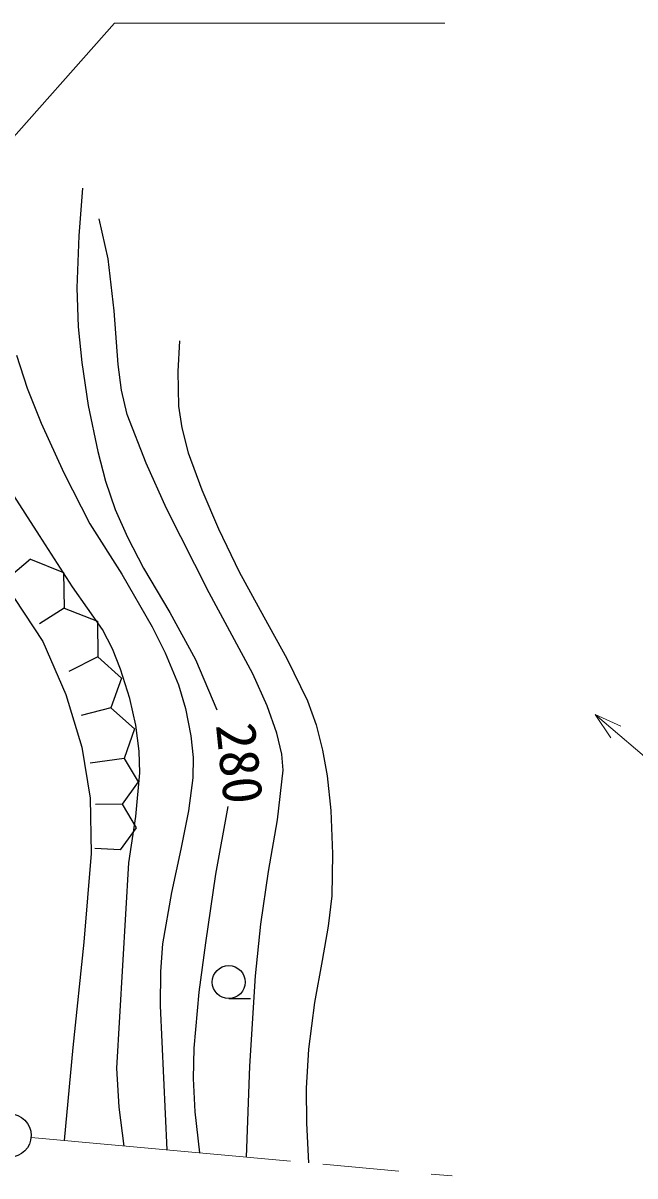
# Model space of a CAD drawing. Units: millimetres, scale not verified. Extents: x 40000 to 680000, y 20000 to 380000.
# Drawn here: x 427233 to 455407, y 255730 to 308801 of the extents above; entities that cross this region are included whole.
import ezdxf
from ezdxf.enums import TextEntityAlignment as Align

# ---------------------------------------------------------------- set-up
doc = ezdxf.new("R2010")
doc.units = ezdxf.units.MM
doc.header["$LTSCALE"] = 1000
doc.linetypes.add('CHAIN', pattern=[18.5, 12, -1.5, 3.5, -1.5])
for name, color, linetype, lineweight in [('M-BGD', 7, 'Continuous', 25), ('M-BMK', 2, 'CHAIN', 13), ('M-BMK-SRVR', 3, 'Continuous', 25), ('M-STR-HTXT', 7, 'Continuous', 13)]:
    doc.layers.add(name, color=color, linetype=linetype, lineweight=lineweight)
doc.styles.add('ＭＳ ゴシック', font='')
doc.styles.get('ＭＳ ゴシック').set_extended_font_data('MS Gothic')

msp = doc.modelspace()

# ---------------------------------------------------------------- linework, layer by layer
at = {"layer": 'M-BGD'}
for p, q in [((427572, 284115), (426652, 283338)), ((427572, 284115), (429099, 283510)), ((429099, 283510), (429127, 281867)), ((426395, 282990), (428151, 280328)), ((429127, 281867), (427994, 281143)), ((429127, 281867), (430654, 281262)), ((430654, 281262), (430682, 279619)), ((428151, 280328), (429196, 277899)), ((430682, 279619), (429337, 278948)), ((430682, 279619), (431761, 278651)), ((431761, 278651), (431282, 277284)), ((429196, 277899), (429947, 275470)), ((431282, 277284), (429902, 276931)), ((431282, 277284), (432361, 276316)), ((432361, 276316), (431882, 274948)), ((429947, 275470), (430322, 273125)), ((431882, 274948), (430325, 274737)), ((431882, 274948), (432539, 273865)), ((432539, 273865), (431792, 272842)), ((430322, 273125), (430362, 270572)), ((431792, 272842), (430571, 272826)), ((431792, 272842), (432448, 271760)), ((432448, 271760), (431702, 270737)), ((431702, 270737), (430534, 270809)), ((430362, 270572), (430024, 266498)), ((430024, 266498), (429518, 261642)), ((436701, 263894), (437701, 263893)), ((429518, 261642), (429129, 257357))]:
    msp.add_line(p, q, dxfattribs=at)
for points in [[(431893, 257105), (431663, 258897), (431545, 260690), (432104, 270136), (432423, 272277), (432611, 274280), (432578, 275283), (432428, 276479), (432143, 277705), (431715, 279053), (431356, 279988), (430894, 280882), (429508, 282853), (427990, 285206), (422940, 293056), (420138, 296659), (417291, 300152), (414478, 303640)], [(429968, 301200), (429794, 299006), (429713, 296614), (429775, 294814), (429932, 293176), (430237, 291199), (430672, 289072), (431030, 287718), (431480, 286416), (432037, 285131), (432776, 283708), (433998, 281674), (435170, 279508), (436161, 277192)], [(437519, 256593), (437675, 260789), (437933, 264938), (438180, 267323), (438534, 269745), (438949, 272118), (439214, 274407), (439145, 275141), (438916, 276117), (438466, 277374), (437817, 278840), (435808, 282567), (433842, 286448), (432900, 288542), (432032, 290780), (431772, 291897), (431605, 293088), (431431, 295553), (431150, 297944), (430744, 299786)], [(434444, 294167), (434366, 292757), (434397, 291161), (434540, 290173), (434839, 289013), (435460, 287308), (436229, 285516), (437188, 283540), (438315, 281471), (439376, 279544), (440325, 277605), (440725, 276497), (441027, 275333), (441240, 274146), (441401, 272553), (441474, 270553), (441445, 268625), (441289, 267225), (441004, 265649), (440648, 263713), (440371, 261566), (440275, 259767), (440291, 258156), (440384, 256332)], [(426925, 293508), (427427, 291989), (428070, 290385), (429104, 288103), (430301, 285744), (431776, 283427), (433178, 281003), (433776, 279811), (434391, 278333), (434713, 277250), (434957, 275993), (435059, 274997), (435048, 274050), (434852, 272534), (434504, 270767), (434065, 268775), (433656, 266410), (433559, 265146), (433554, 263561), (433861, 256926)], [(436662, 272740), (436098, 269617), (435630, 266454), (435322, 264183), (435091, 261619), (435060, 260218), (435143, 258675), (435364, 256789)]]:
    msp.add_lwpolyline(points, dxfattribs=at)
msp.add_ellipse((436702, 264654), major_axis=(1, 760), ratio=0.999993, dxfattribs=at)
at = {"layer": 'M-BMK'}
msp.add_line((427599, 257496), (446992, 255730), dxfattribs=at)
at = {"layer": 'M-BMK-SRVR'}
msp.add_ellipse((426604, 257587), major_axis=(1, 1000), ratio=0.999993, dxfattribs=at)
at = {"layer": 'M-STR-HTXT'}
for p, q in [((418474, 294152), (431438, 308801)), ((431438, 308801), (446649, 308801)), ((454301, 275901), (453580, 276978)), ((453580, 276978), (454756, 276432)), ((453580, 276978), (465780, 266537))]:
    msp.add_line(p, q, dxfattribs=at)

# ---------------------------------------------------------------- texts
at = {"layer": 'M-BGD', "style": 'ＭＳ ゴシック'}
msp.add_text('280', height=1833, rotation=275.955, dxfattribs=at).set_placement((435565, 276436), align=Align.BOTTOM_LEFT)

doc.saveas('drawing.dxf')
